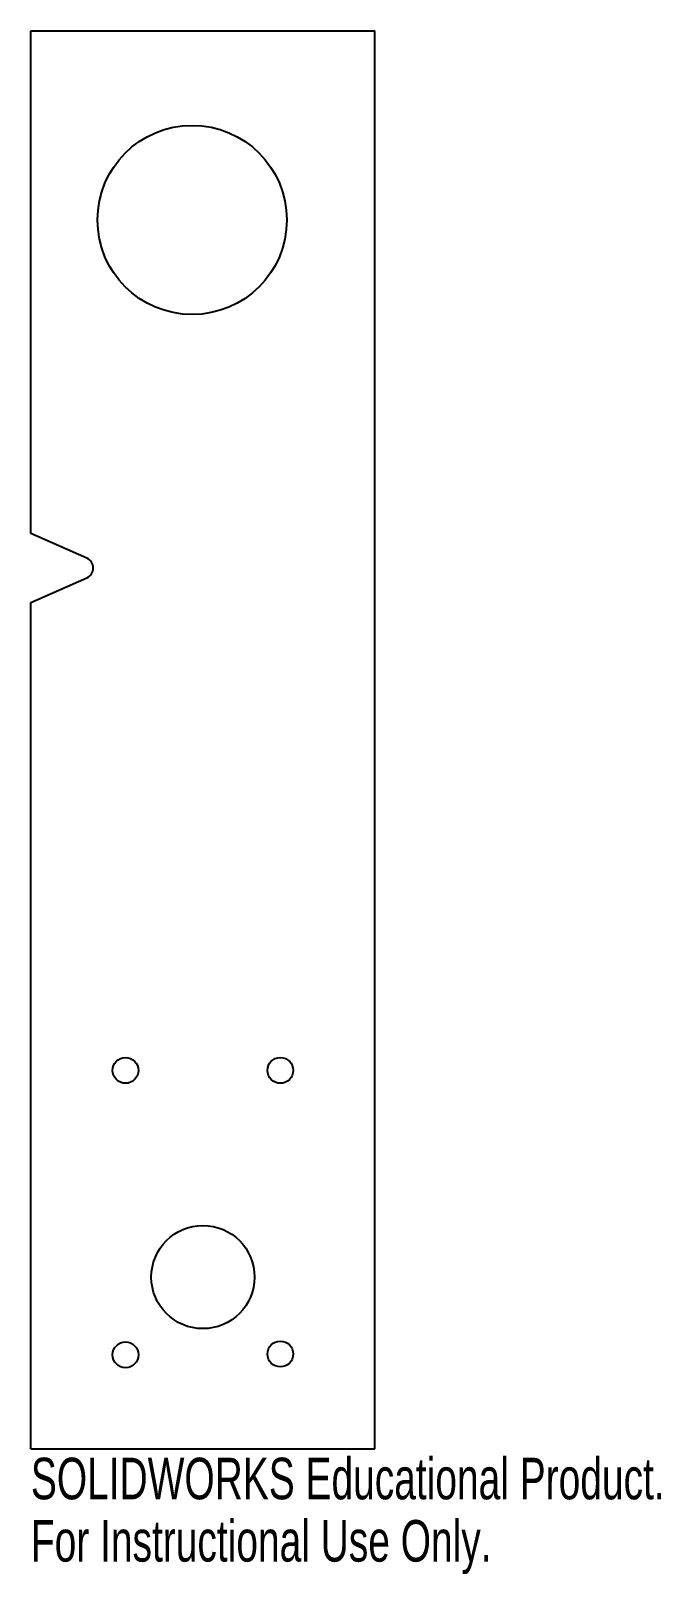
# Model space of a CAD drawing. Header units: millimetres. Extents: x -19 to 55, y -35 to 145.
import ezdxf

# ---------------------------------------------------------------- set-up
doc = ezdxf.new("R2010")
doc.units = ezdxf.units.MM
doc.styles.add('SLDTEXTSTYLE0', font='TXT', dxfattribs={"width": 0.7})

msp = doc.modelspace()

# ---------------------------------------------------------------- linework, layer by layer
at = {"color": 7, "linetype": 'Continuous', "lineweight": 25}
for p, q in [((-18.75, 86.5), (-18.75, 145)), ((-18.75, 145), (21.25, 145)), ((21.25, -20), (21.25, 145)), ((-12.25, 83.64), (-18.75, 86.5)), ((-18.75, 78.5), (-12.25, 81.36)), ((-18.75, -20), (-18.75, 78.5)), ((-18.75, -20), (21.25, -20))]:
    msp.add_line(p, q, dxfattribs=at)
for centre, radius in [((0, 123), 11), ((-7.75, 24.05), 1.5), ((10.25, 24.05), 1.5), ((1.25, 0), 6), ((-7.75, -9.05), 1.5), ((10.25, -8.95), 1.5)]:
    msp.add_circle(centre, radius, dxfattribs=at)
msp.add_arc((-12.75, 82.5), 1.25, 293.7078, 66.2922, dxfattribs=at)

# ---------------------------------------------------------------- texts
at = {"color": 7, "linetype": 'Continuous', "char_height": 4.8336, "attachment_point": 1, "style": 'SLDTEXTSTYLE0'}
for s, insert in [('SOLIDWORKS Educational Product.', (-18.75, -21.02)), ('For Instructional Use Only.', (-18.75, -28.27))]:
    msp.add_mtext(s, dxfattribs=dict(at, insert=insert))

doc.saveas('drawing.dxf')
